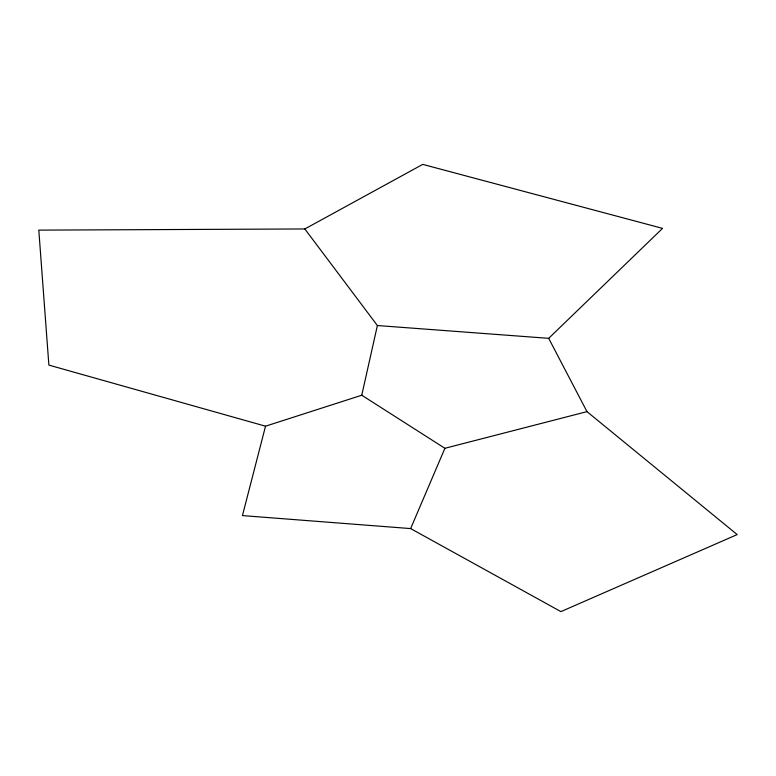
<?xml version="1.0" encoding="UTF-8"?>
<svg xmlns="http://www.w3.org/2000/svg" width="776" height="776" viewBox="0 0 776 776"><rect width="100%" height="100%" fill="white"/><g stroke="black" fill="none" stroke-linecap="round" stroke-linejoin="round"><path stroke-width="1.16" d="M361.761 395.226L377.378 325.532L304.832 228.959L38.8 230.123L48.878 365.098L265.528 426.189L361.761 395.226L444.9 448.295L586.986 411.639L737.2 534.586L560.912 611.614L410.64 528.582L242.442 515.594L265.528 426.189M410.64 528.582L444.9 448.295M377.378 325.532L548.69 338.336L662.558 228.377L422.726 164.386L304.832 228.959M548.69 338.336L586.986 411.639"/></g></svg>
